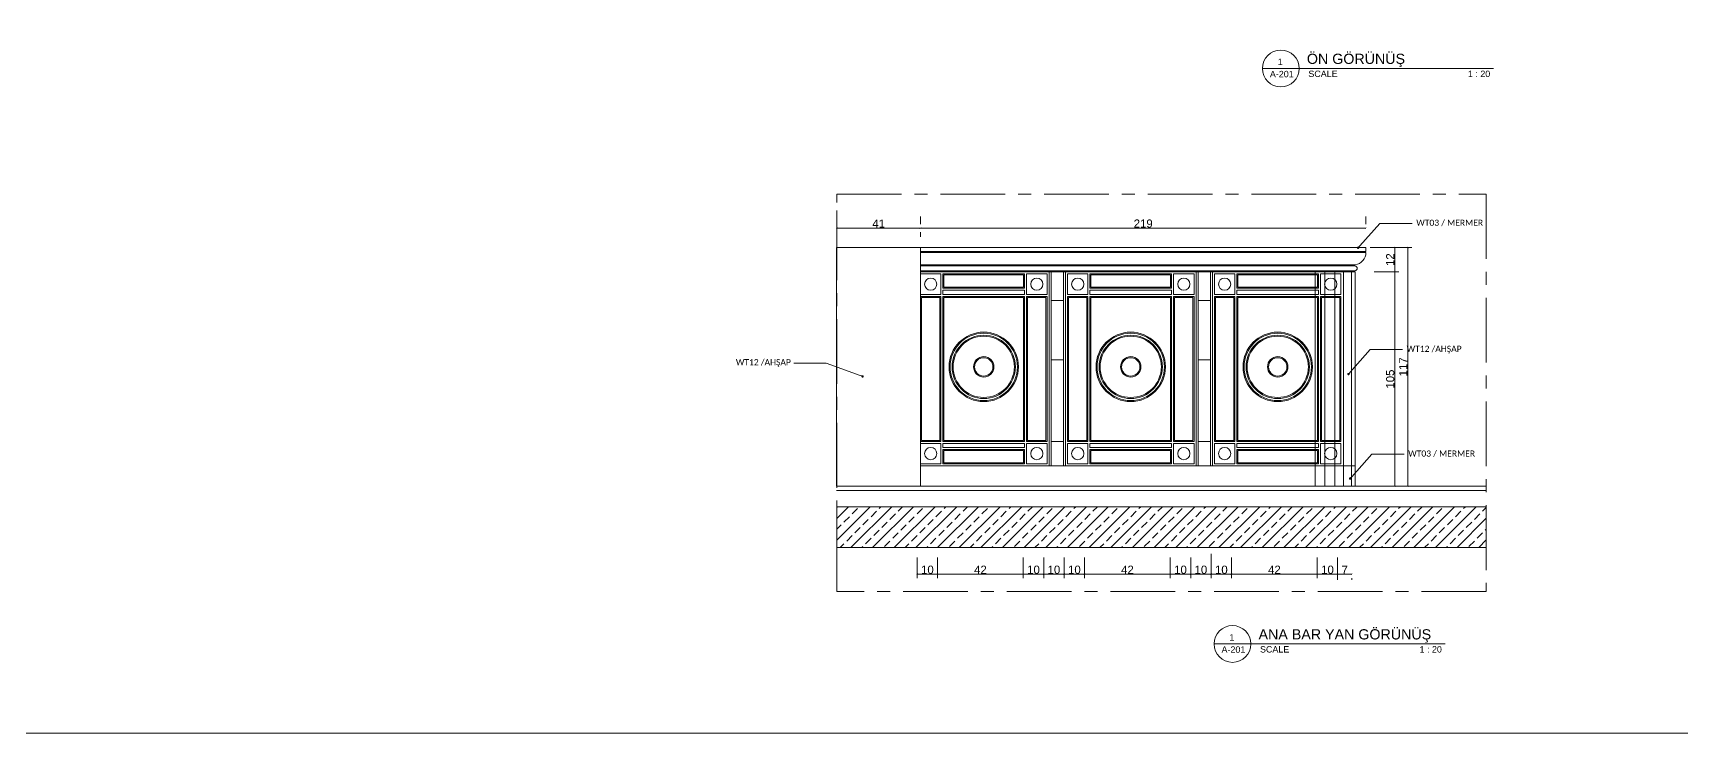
# Model space of a CAD drawing. Header units: millimetres. Extents: x 29001 to 40804, y -8833 to -5892.
# Drawn here: x 35765 to 36573, y -7592 to -7249 of the extents above; entities that cross this region are included whole.
import ezdxf
from ezdxf import colors
from ezdxf.entities.mleader import LeaderData, LeaderLine
from ezdxf.enums import TextEntityAlignment as Align
from ezdxf.math import Vec2, Vec3

# ---------------------------------------------------------------- set-up
doc = ezdxf.new("R2010")
doc.units = ezdxf.units.MM
doc.linetypes.add('CENTER', pattern=[50.8, 31.75, -6.35, 6.35, -6.35])
doc.layers.get('0').update_dxf_attribs({"lineweight": 0})
doc.layers.get('Defpoints').update_dxf_attribs({"lineweight": 0})
for name, color, linetype, lineweight in [('xxx_Auto_Kaplama_Ahşap', 34, 'Continuous', 0), ('xxx_Auto_Kaplama_Mermer', 23, 'Continuous', 0), ('xxx_Auto_Olcu_Ic', 33, 'Continuous', 0), ('xxx_Auto_Tasiyici_KolonTarama', 253, 'Continuous', 0), ('xxx_Auto_Yardimci_Aks', 30, 'CENTER', 0), ('xxx_Auto_Yardimci_Isaret Genel', 51, 'Continuous', 0), ('xxx_Auto_Yardimci_Lejand', 7, 'Continuous', 0), ('xxx_Auto_Yardimci_Metraj', 81, 'Continuous', 0), ('xxx_Auto_Yardimci_Yazi', 7, 'Continuous', 0)]:
    doc.layers.add(name, color=color, linetype=linetype, lineweight=lineweight)
doc.styles.add('Arial', font='arial.ttf')
doc.styles.add('AUTOBAN', font='')
doc.styles.add('narrow', font='ARIALN.TTF', dxfattribs={"height": 4})
doc.styles.get("Standard").update_dxf_attribs({"font": 'arial.ttf'})
doc.styles.get('AUTOBAN').set_extended_font_data('Helvetica Normal Tr')
doc.dimstyles.new('AUTO_DIM_1-20', dxfattribs={"dimtxt": 4, "dimasz": 0.75, "dimexe": 2, "dimexo": 10, "dimgap": 0.2, "dimtad": 1, "dimdec": 0, "dimrnd": 0.5, "dimdsep": 46, "dimtxsty": 'AUTOBAN', "dimblk": 'ARCHTICK', "dimcen": 2, "dimclrd": 256, "dimclre": 256, "dimclrt": 256, "dimadec": 0, "dimazin": 0, "dimtfac": 1, "dimtdec": 0, "dimtix": 1, "dimtofl": 0, "dimtmove": 1, "dimatfit": 3, "dimfxl": 1, "dimtolj": 1, "dimtzin": 0, "dimlwd": -1, "dimlwe": -1, "dimarcsym": 0})

# ---------------------------------------------------------------- blocks, each defined once
blk = doc.blocks.new('AUTO_LAYOUT_A0')
at = {"layer": 'xxx_Auto_Yardimci_Metraj', "color": 1}
blk.add_lwpolyline([(42, 84), (-76.8, 84), (-76.8, 0), (42, 0)], close=True, dxfattribs=at)
at = {"layer": 'xxx_Auto_Yardimci_Lejand', "style": 'AUTOBAN'}
for tag, p in [('PROJEADI', (36.802, 80.231)), ('REVIZYON', (37.278, 12.602)), ('REVIZYON', (37.278, 12.167)), ('REVIZYON', (37.278, 11.732)), ('REVIZYON', (37.278, 11.297)), ('ÇİZİMADI', (36.802, 10.22)), ('PNO', (38.791, 9.704)), ('OLCEK', (38.791, 9.269)), ('ÇİZEN', (38.791, 8.834)), ('KONTROL', (38.791, 8.399)), ('TARIH', (38.791, 7.964)), ('PROJENO', (38.791, 7.529))]:
    blk.add_attdef(tag, text='', height=0.2, dxfattribs=at).set_placement(p, align=Align.TOP_LEFT)
for tag, p in [('TARIH', (41.806, 12.602)), ('TARIH', (41.806, 12.167)), ('TARIH', (41.806, 11.732)), ('TARIH', (41.806, 11.297)), ('PNO', (38.677, 9.704)), ('SIZE', (41.803, 9.704))]:
    blk.add_attdef(tag, text='', height=0.2, dxfattribs=at).set_placement(p, align=Align.TOP_RIGHT)
for tag, p in [('PRJT', (38.677, 6.778)), ('DC', (39.765, 6.778)), ('SSN', (40.788, 6.778))]:
    blk.add_attdef(tag, text='', height=0.2, dxfattribs=at).set_placement(p, align=Align.TOP_CENTER)
blk = doc.blocks.new('TITLE')
for p, q in [((7.65, 0), (-7.2, 0)), ((7.2, 0), (83.43, 0))]:
    blk.add_line(p, q)
for start, end in [(0, 180), (180, 0)]:
    blk.add_arc((0, 0), 7.2, start, end)
blk.add_text('SCALE', height=2.5).set_placement((10.81, -3.35))
blk.add_attdef('SHEET', text='', height=2.5).set_placement((3.8, 2.58), align=Align.MIDDLE_CENTER)
blk.add_attdef('%%UTITLE', (10.23, 1.78), '', height=4)
blk.add_attdef('R-XXX', text='', height=2.5).set_placement((0.38, -3.45), align=Align.CENTER)
blk.add_attdef('SCALE', text='', height=2.5).set_placement((83.07, -3.35), align=Align.RIGHT)
blk = doc.blocks.new('_ArchTick')
at = {"color": 0, "linetype": 'ByBlock', "const_width": 0.15}
blk.add_lwpolyline([(-0.5, -0.5), (0.5, 0.5)], dxfattribs=at)
blk = doc.blocks.new('*D280')
at = {"layer": 'Defpoints', "color": 0, "transparency": 16777216}
for p in [(36200.24, -7344.59), (36200.24, -7348.84), (36418.5, -7348.84)]:
    blk.add_point(p, dxfattribs=at)
at = {"layer": 'xxx_Auto_Olcu_Ic', "transparency": 16777216}
for p, q in [((36200.24, -7338.84), (36200.24, -7342.59)), ((36418.5, -7338.84), (36418.5, -7342.59)), ((36418.5, -7344.59), (36200.24, -7344.59))]:
    blk.add_line(p, q, dxfattribs=at)
at = {"layer": 'xxx_Auto_Olcu_Ic', "transparency": 16777216, "xscale": 0.75, "yscale": 0.75, "zscale": 0.75, "rotation": 180}
blk.add_blockref('_ArchTick', (36200.24, -7344.59), dxfattribs=at)
at = {"layer": 'xxx_Auto_Olcu_Ic', "transparency": 16777216, "xscale": 0.75, "yscale": 0.75, "zscale": 0.75}
blk.add_blockref('_ArchTick', (36418.5, -7344.59), dxfattribs=at)
at = {"layer": 'xxx_Auto_Olcu_Ic', "transparency": 16777216, "insert": (36309.37, -7342.39), "char_height": 4, "attachment_point": 5, "style": 'AUTOBAN'}
blk.add_mtext('\\A1;219', dxfattribs=at)
blk = doc.blocks.new('*D281')
at = {"layer": 'Defpoints', "color": 0, "transparency": 16777216}
for p in [(36413.23, -7366.05), (36413.23, -7471.05), (36432.62, -7471.05)]:
    blk.add_point(p, dxfattribs=at)
at = {"layer": 'xxx_Auto_Olcu_Ic', "transparency": 16777216}
for p, q in [((36423.23, -7366.05), (36434.62, -7366.05)), ((36432.62, -7366.05), (36432.62, -7471.05)), ((36423.23, -7471.05), (36434.62, -7471.05))]:
    blk.add_line(p, q, dxfattribs=at)
at = {"layer": 'xxx_Auto_Olcu_Ic', "transparency": 16777216, "xscale": 0.75, "yscale": 0.75, "zscale": 0.75}
for p, rotation in [((36432.62, -7366.05), 90), ((36432.62, -7471.05), 270)]:
    blk.add_blockref('_ArchTick', p, dxfattribs=dict(at, rotation=rotation))
at = {"layer": 'xxx_Auto_Olcu_Ic', "transparency": 16777216, "insert": (36430.42, -7418.55), "char_height": 4, "attachment_point": 5, "rotation": 90, "style": 'AUTOBAN'}
blk.add_mtext('\\A1;105', dxfattribs=at)
blk = doc.blocks.new('*D282')
at = {"layer": 'Defpoints', "color": 0, "transparency": 16777216}
for p in [(36418.5, -7354.05), (36432.62, -7354.05), (36432.62, -7366.05)]:
    blk.add_point(p, dxfattribs=at)
at = {"layer": 'xxx_Auto_Olcu_Ic', "transparency": 16777216}
for p, q in [((36428.5, -7354.05), (36434.62, -7354.05)), ((36432.62, -7366.05), (36432.62, -7354.05)), ((36422.62, -7366.05), (36430.62, -7366.05))]:
    blk.add_line(p, q, dxfattribs=at)
at = {"layer": 'xxx_Auto_Olcu_Ic', "transparency": 16777216, "xscale": 0.75, "yscale": 0.75, "zscale": 0.75}
for p, rotation in [((36432.62, -7354.05), 90), ((36432.62, -7366.05), 270)]:
    blk.add_blockref('_ArchTick', p, dxfattribs=dict(at, rotation=rotation))
at = {"layer": 'xxx_Auto_Olcu_Ic', "transparency": 16777216, "insert": (36430.42, -7360.05), "char_height": 4, "attachment_point": 5, "rotation": 90, "style": 'AUTOBAN'}
blk.add_mtext('\\A1;12', dxfattribs=at)
blk = doc.blocks.new('*D283')
at = {"layer": 'Defpoints', "color": 0, "transparency": 16777216}
for p in [(36198.62, -7495.86), (36208.62, -7495.86), (36198.62, -7514.13)]:
    blk.add_point(p, dxfattribs=at)
at = {"layer": 'xxx_Auto_Olcu_Ic', "transparency": 16777216}
for p, q in [((36198.62, -7505.86), (36198.62, -7516.13)), ((36208.62, -7505.86), (36208.62, -7516.13)), ((36208.62, -7514.13), (36198.62, -7514.13))]:
    blk.add_line(p, q, dxfattribs=at)
at = {"layer": 'xxx_Auto_Olcu_Ic', "transparency": 16777216, "xscale": 0.75, "yscale": 0.75, "zscale": 0.75, "rotation": 180}
blk.add_blockref('_ArchTick', (36198.62, -7514.13), dxfattribs=at)
at = {"layer": 'xxx_Auto_Olcu_Ic', "transparency": 16777216, "xscale": 0.75, "yscale": 0.75, "zscale": 0.75}
blk.add_blockref('_ArchTick', (36208.62, -7514.13), dxfattribs=at)
at = {"layer": 'xxx_Auto_Olcu_Ic', "transparency": 16777216, "insert": (36203.62, -7511.93), "char_height": 4, "attachment_point": 5, "style": 'AUTOBAN'}
blk.add_mtext('\\A1;10', dxfattribs=at)
blk = doc.blocks.new('*D284')
at = {"layer": 'Defpoints', "color": 0, "transparency": 16777216}
for p in [(36208.62, -7495.86), (36250.62, -7495.86), (36250.62, -7514.13)]:
    blk.add_point(p, dxfattribs=at)
at = {"layer": 'xxx_Auto_Olcu_Ic', "transparency": 16777216}
for p, q in [((36208.62, -7505.86), (36208.62, -7516.13)), ((36250.62, -7505.86), (36250.62, -7516.13)), ((36208.62, -7514.13), (36250.62, -7514.13))]:
    blk.add_line(p, q, dxfattribs=at)
at = {"layer": 'xxx_Auto_Olcu_Ic', "transparency": 16777216, "xscale": 0.75, "yscale": 0.75, "zscale": 0.75, "rotation": 180}
blk.add_blockref('_ArchTick', (36208.62, -7514.13), dxfattribs=at)
at = {"layer": 'xxx_Auto_Olcu_Ic', "transparency": 16777216, "xscale": 0.75, "yscale": 0.75, "zscale": 0.75}
blk.add_blockref('_ArchTick', (36250.62, -7514.13), dxfattribs=at)
at = {"layer": 'xxx_Auto_Olcu_Ic', "transparency": 16777216, "insert": (36229.62, -7511.93), "char_height": 4, "attachment_point": 5, "style": 'AUTOBAN'}
blk.add_mtext('\\A1;42', dxfattribs=at)
blk = doc.blocks.new('*D285')
at = {"layer": 'Defpoints', "color": 0, "transparency": 16777216}
for p in [(36250.62, -7495.86), (36260.62, -7495.86), (36260.62, -7514.13)]:
    blk.add_point(p, dxfattribs=at)
at = {"layer": 'xxx_Auto_Olcu_Ic', "transparency": 16777216}
for p, q in [((36250.62, -7505.86), (36250.62, -7516.13)), ((36260.62, -7505.86), (36260.62, -7516.13)), ((36250.62, -7514.13), (36260.62, -7514.13))]:
    blk.add_line(p, q, dxfattribs=at)
at = {"layer": 'xxx_Auto_Olcu_Ic', "transparency": 16777216, "xscale": 0.75, "yscale": 0.75, "zscale": 0.75, "rotation": 180}
blk.add_blockref('_ArchTick', (36250.62, -7514.13), dxfattribs=at)
at = {"layer": 'xxx_Auto_Olcu_Ic', "transparency": 16777216, "xscale": 0.75, "yscale": 0.75, "zscale": 0.75}
blk.add_blockref('_ArchTick', (36260.62, -7514.13), dxfattribs=at)
at = {"layer": 'xxx_Auto_Olcu_Ic', "transparency": 16777216, "insert": (36255.62, -7511.93), "char_height": 4, "attachment_point": 5, "style": 'AUTOBAN'}
blk.add_mtext('\\A1;10', dxfattribs=at)
blk = doc.blocks.new('*D286')
at = {"layer": 'Defpoints', "color": 0, "transparency": 16777216}
for p in [(36260.62, -7495.86), (36270.65, -7495.86), (36270.65, -7514.13)]:
    blk.add_point(p, dxfattribs=at)
at = {"layer": 'xxx_Auto_Olcu_Ic', "transparency": 16777216}
for p, q in [((36260.62, -7505.86), (36260.62, -7516.13)), ((36270.65, -7505.86), (36270.65, -7516.13)), ((36260.62, -7514.13), (36270.65, -7514.13))]:
    blk.add_line(p, q, dxfattribs=at)
at = {"layer": 'xxx_Auto_Olcu_Ic', "transparency": 16777216, "xscale": 0.75, "yscale": 0.75, "zscale": 0.75, "rotation": 180}
blk.add_blockref('_ArchTick', (36260.62, -7514.13), dxfattribs=at)
at = {"layer": 'xxx_Auto_Olcu_Ic', "transparency": 16777216, "xscale": 0.75, "yscale": 0.75, "zscale": 0.75}
blk.add_blockref('_ArchTick', (36270.65, -7514.13), dxfattribs=at)
at = {"layer": 'xxx_Auto_Olcu_Ic', "transparency": 16777216, "insert": (36265.64, -7511.93), "char_height": 4, "attachment_point": 5, "style": 'AUTOBAN'}
blk.add_mtext('\\A1;10', dxfattribs=at)
blk = doc.blocks.new('*D287')
at = {"layer": 'Defpoints', "color": 0, "transparency": 16777216}
for p in [(36270.65, -7495.86), (36280.65, -7495.86), (36280.65, -7514.13)]:
    blk.add_point(p, dxfattribs=at)
at = {"layer": 'xxx_Auto_Olcu_Ic', "transparency": 16777216}
for p, q in [((36270.65, -7505.86), (36270.65, -7516.13)), ((36280.65, -7505.86), (36280.65, -7516.13)), ((36270.65, -7514.13), (36280.65, -7514.13))]:
    blk.add_line(p, q, dxfattribs=at)
at = {"layer": 'xxx_Auto_Olcu_Ic', "transparency": 16777216, "xscale": 0.75, "yscale": 0.75, "zscale": 0.75, "rotation": 180}
blk.add_blockref('_ArchTick', (36270.65, -7514.13), dxfattribs=at)
at = {"layer": 'xxx_Auto_Olcu_Ic', "transparency": 16777216, "xscale": 0.75, "yscale": 0.75, "zscale": 0.75}
blk.add_blockref('_ArchTick', (36280.65, -7514.13), dxfattribs=at)
at = {"layer": 'xxx_Auto_Olcu_Ic', "transparency": 16777216, "insert": (36275.65, -7511.93), "char_height": 4, "attachment_point": 5, "style": 'AUTOBAN'}
blk.add_mtext('\\A1;10', dxfattribs=at)
blk = doc.blocks.new('*D288')
at = {"layer": 'Defpoints', "color": 0, "transparency": 16777216}
for p in [(36280.65, -7495.86), (36322.66, -7495.86), (36322.66, -7514.13)]:
    blk.add_point(p, dxfattribs=at)
at = {"layer": 'xxx_Auto_Olcu_Ic', "transparency": 16777216}
for p, q in [((36280.65, -7505.86), (36280.65, -7516.13)), ((36322.66, -7505.86), (36322.66, -7516.13)), ((36280.65, -7514.13), (36322.66, -7514.13))]:
    blk.add_line(p, q, dxfattribs=at)
at = {"layer": 'xxx_Auto_Olcu_Ic', "transparency": 16777216, "xscale": 0.75, "yscale": 0.75, "zscale": 0.75, "rotation": 180}
blk.add_blockref('_ArchTick', (36280.65, -7514.13), dxfattribs=at)
at = {"layer": 'xxx_Auto_Olcu_Ic', "transparency": 16777216, "xscale": 0.75, "yscale": 0.75, "zscale": 0.75}
blk.add_blockref('_ArchTick', (36322.66, -7514.13), dxfattribs=at)
at = {"layer": 'xxx_Auto_Olcu_Ic', "transparency": 16777216, "insert": (36301.65, -7511.93), "char_height": 4, "attachment_point": 5, "style": 'AUTOBAN'}
blk.add_mtext('\\A1;42', dxfattribs=at)
blk = doc.blocks.new('*D289')
at = {"layer": 'Defpoints', "color": 0, "transparency": 16777216}
for p in [(36322.66, -7495.86), (36332.66, -7495.86), (36332.66, -7514.13)]:
    blk.add_point(p, dxfattribs=at)
at = {"layer": 'xxx_Auto_Olcu_Ic', "transparency": 16777216}
for p, q in [((36322.66, -7505.86), (36322.66, -7516.13)), ((36332.66, -7505.86), (36332.66, -7516.13)), ((36322.66, -7514.13), (36332.66, -7514.13))]:
    blk.add_line(p, q, dxfattribs=at)
at = {"layer": 'xxx_Auto_Olcu_Ic', "transparency": 16777216, "xscale": 0.75, "yscale": 0.75, "zscale": 0.75, "rotation": 180}
blk.add_blockref('_ArchTick', (36322.66, -7514.13), dxfattribs=at)
at = {"layer": 'xxx_Auto_Olcu_Ic', "transparency": 16777216, "xscale": 0.75, "yscale": 0.75, "zscale": 0.75}
blk.add_blockref('_ArchTick', (36332.66, -7514.13), dxfattribs=at)
at = {"layer": 'xxx_Auto_Olcu_Ic', "transparency": 16777216, "insert": (36327.66, -7511.93), "char_height": 4, "attachment_point": 5, "style": 'AUTOBAN'}
blk.add_mtext('\\A1;10', dxfattribs=at)
blk = doc.blocks.new('*D290')
at = {"layer": 'Defpoints', "color": 0, "transparency": 16777216}
for p in [(36332.66, -7495.86), (36342.67, -7514.13), (36342.67, -7514.13)]:
    blk.add_point(p, dxfattribs=at)
at = {"layer": 'xxx_Auto_Olcu_Ic', "transparency": 16777216}
for p, q in [((36332.66, -7505.86), (36332.66, -7516.13)), ((36342.67, -7504.13), (36342.67, -7512.13)), ((36332.66, -7514.13), (36342.67, -7514.13))]:
    blk.add_line(p, q, dxfattribs=at)
at = {"layer": 'xxx_Auto_Olcu_Ic', "transparency": 16777216, "xscale": 0.75, "yscale": 0.75, "zscale": 0.75, "rotation": 180}
blk.add_blockref('_ArchTick', (36332.66, -7514.13), dxfattribs=at)
at = {"layer": 'xxx_Auto_Olcu_Ic', "transparency": 16777216, "xscale": 0.75, "yscale": 0.75, "zscale": 0.75}
blk.add_blockref('_ArchTick', (36342.67, -7514.13), dxfattribs=at)
at = {"layer": 'xxx_Auto_Olcu_Ic', "transparency": 16777216, "insert": (36337.66, -7511.93), "char_height": 4, "attachment_point": 5, "style": 'AUTOBAN'}
blk.add_mtext('\\A1;10', dxfattribs=at)
blk = doc.blocks.new('*D291')
at = {"layer": 'Defpoints', "color": 0, "transparency": 16777216}
for p in [(36342.67, -7495.86), (36352.67, -7495.86), (36352.67, -7514.13)]:
    blk.add_point(p, dxfattribs=at)
at = {"layer": 'xxx_Auto_Olcu_Ic', "transparency": 16777216}
for p, q in [((36342.67, -7505.86), (36342.67, -7516.13)), ((36352.67, -7505.86), (36352.67, -7516.13)), ((36342.67, -7514.13), (36352.67, -7514.13))]:
    blk.add_line(p, q, dxfattribs=at)
at = {"layer": 'xxx_Auto_Olcu_Ic', "transparency": 16777216, "xscale": 0.75, "yscale": 0.75, "zscale": 0.75, "rotation": 180}
blk.add_blockref('_ArchTick', (36342.67, -7514.13), dxfattribs=at)
at = {"layer": 'xxx_Auto_Olcu_Ic', "transparency": 16777216, "xscale": 0.75, "yscale": 0.75, "zscale": 0.75}
blk.add_blockref('_ArchTick', (36352.67, -7514.13), dxfattribs=at)
at = {"layer": 'xxx_Auto_Olcu_Ic', "transparency": 16777216, "insert": (36347.67, -7511.93), "char_height": 4, "attachment_point": 5, "style": 'AUTOBAN'}
blk.add_mtext('\\A1;10', dxfattribs=at)
blk = doc.blocks.new('*D292')
at = {"layer": 'Defpoints', "color": 0, "transparency": 16777216}
for p in [(36352.67, -7495.86), (36394.67, -7495.86), (36394.67, -7514.13)]:
    blk.add_point(p, dxfattribs=at)
at = {"layer": 'xxx_Auto_Olcu_Ic', "transparency": 16777216}
for p, q in [((36352.67, -7505.86), (36352.67, -7516.13)), ((36394.67, -7505.86), (36394.67, -7516.13)), ((36352.67, -7514.13), (36394.67, -7514.13))]:
    blk.add_line(p, q, dxfattribs=at)
at = {"layer": 'xxx_Auto_Olcu_Ic', "transparency": 16777216, "xscale": 0.75, "yscale": 0.75, "zscale": 0.75, "rotation": 180}
blk.add_blockref('_ArchTick', (36352.67, -7514.13), dxfattribs=at)
at = {"layer": 'xxx_Auto_Olcu_Ic', "transparency": 16777216, "xscale": 0.75, "yscale": 0.75, "zscale": 0.75}
blk.add_blockref('_ArchTick', (36394.67, -7514.13), dxfattribs=at)
at = {"layer": 'xxx_Auto_Olcu_Ic', "transparency": 16777216, "insert": (36373.67, -7511.93), "char_height": 4, "attachment_point": 5, "style": 'AUTOBAN'}
blk.add_mtext('\\A1;42', dxfattribs=at)
blk = doc.blocks.new('*D293')
at = {"layer": 'Defpoints', "color": 0, "transparency": 16777216}
for p in [(36394.67, -7495.86), (36404.67, -7495.86), (36404.67, -7514.13)]:
    blk.add_point(p, dxfattribs=at)
at = {"layer": 'xxx_Auto_Olcu_Ic', "transparency": 16777216}
for p, q in [((36394.67, -7505.86), (36394.67, -7516.13)), ((36404.67, -7505.86), (36404.67, -7516.13)), ((36394.67, -7514.13), (36404.67, -7514.13))]:
    blk.add_line(p, q, dxfattribs=at)
at = {"layer": 'xxx_Auto_Olcu_Ic', "transparency": 16777216, "xscale": 0.75, "yscale": 0.75, "zscale": 0.75, "rotation": 180}
blk.add_blockref('_ArchTick', (36394.67, -7514.13), dxfattribs=at)
at = {"layer": 'xxx_Auto_Olcu_Ic', "transparency": 16777216, "xscale": 0.75, "yscale": 0.75, "zscale": 0.75}
blk.add_blockref('_ArchTick', (36404.67, -7514.13), dxfattribs=at)
at = {"layer": 'xxx_Auto_Olcu_Ic', "transparency": 16777216, "insert": (36399.67, -7511.93), "char_height": 4, "attachment_point": 5, "style": 'AUTOBAN'}
blk.add_mtext('\\A1;10', dxfattribs=at)
blk = doc.blocks.new('*D294')
at = {"layer": 'Defpoints', "color": 0, "transparency": 16777216}
for p in [(36404.67, -7506.86), (36411.6, -7506.86), (36404.67, -7514.13)]:
    blk.add_point(p, dxfattribs=at)
at = {"layer": 'xxx_Auto_Olcu_Ic', "transparency": 16777216}
for p, q in [((36411.6, -7514.13), (36404.67, -7514.13)), ((36404.67, -7516.86), (36404.67, -7516.13)), ((36411.6, -7516.86), (36411.6, -7516.13))]:
    blk.add_line(p, q, dxfattribs=at)
at = {"layer": 'xxx_Auto_Olcu_Ic', "transparency": 16777216, "xscale": 0.75, "yscale": 0.75, "zscale": 0.75, "rotation": 180}
blk.add_blockref('_ArchTick', (36404.67, -7514.13), dxfattribs=at)
at = {"layer": 'xxx_Auto_Olcu_Ic', "transparency": 16777216, "xscale": 0.75, "yscale": 0.75, "zscale": 0.75}
blk.add_blockref('_ArchTick', (36411.6, -7514.13), dxfattribs=at)
at = {"layer": 'xxx_Auto_Olcu_Ic', "transparency": 16777216, "insert": (36408.14, -7511.93), "char_height": 4, "attachment_point": 5, "style": 'AUTOBAN'}
blk.add_mtext('\\A1;7', dxfattribs=at)
blk = doc.blocks.new('_Dot')
at = {"color": 0, "linetype": 'ByBlock', "lineweight": -2}
blk.add_line((-0.5, 0), (-1, 0), dxfattribs=at)
at = {"color": 0, "linetype": 'ByBlock', "const_width": 0.5}
blk.add_lwpolyline([(-0.25, 0, 1), (0.25, 0, 1)], format="xyb", close=True, dxfattribs=at)
blk = doc.blocks.new('*D295')
at = {"layer": 'Defpoints', "color": 0, "transparency": 16777216}
for p in [(36410.57, -7354.05), (36419.62, -7471.05), (36439.02, -7471.05)]:
    blk.add_point(p, dxfattribs=at)
at = {"layer": 'xxx_Auto_Olcu_Ic', "transparency": 16777216}
for p, q in [((36420.57, -7354.05), (36441.02, -7354.05)), ((36439.02, -7354.05), (36439.02, -7471.05)), ((36429.62, -7471.05), (36441.02, -7471.05))]:
    blk.add_line(p, q, dxfattribs=at)
at = {"layer": 'xxx_Auto_Olcu_Ic', "transparency": 16777216, "xscale": 0.75, "yscale": 0.75, "zscale": 0.75}
for p, rotation in [((36439.02, -7354.05), 90), ((36439.02, -7471.05), 270)]:
    blk.add_blockref('_ArchTick', p, dxfattribs=dict(at, rotation=rotation))
at = {"layer": 'xxx_Auto_Olcu_Ic', "transparency": 16777216, "insert": (36436.82, -7412.55), "char_height": 4, "attachment_point": 5, "rotation": 90, "style": 'AUTOBAN'}
blk.add_mtext('\\A1;117', dxfattribs=at)
blk = doc.blocks.new('*D301')
at = {"layer": 'Defpoints', "color": 0, "transparency": 16777216}
for p in [(36200.24, -7338.84), (36159.24, -7344.59), (36159.24, -7345.95)]:
    blk.add_point(p, dxfattribs=at)
at = {"layer": 'xxx_Auto_Olcu_Ic', "transparency": 16777216}
for p, q in [((36159.24, -7335.95), (36159.24, -7342.59)), ((36200.24, -7344.59), (36159.24, -7344.59)), ((36200.24, -7348.84), (36200.24, -7346.59))]:
    blk.add_line(p, q, dxfattribs=at)
at = {"layer": 'xxx_Auto_Olcu_Ic', "transparency": 16777216, "xscale": 0.75, "yscale": 0.75, "zscale": 0.75, "rotation": 180}
blk.add_blockref('_ArchTick', (36159.24, -7344.59), dxfattribs=at)
at = {"layer": 'xxx_Auto_Olcu_Ic', "transparency": 16777216, "xscale": 0.75, "yscale": 0.75, "zscale": 0.75}
blk.add_blockref('_ArchTick', (36200.24, -7344.59), dxfattribs=at)
at = {"layer": 'xxx_Auto_Olcu_Ic', "transparency": 16777216, "insert": (36179.74, -7342.39), "char_height": 4, "attachment_point": 5, "style": 'AUTOBAN'}
blk.add_mtext('\\A1;41', dxfattribs=at)

msp = doc.modelspace()

# ---------------------------------------------------------------- hatches: boundary and pattern name
at = {"layer": 'xxx_Auto_Tasiyici_KolonTarama'}
h = msp.add_hatch(dxfattribs=at)
h.set_pattern_fill('ANSI33', color=256, scale=30)
h.set_pattern_definition([(45, (-14335.282, -31326.9215), (-5.3033009, 5.3033009), []), (45, (-14329.9784, -31326.9215), (-5.3033009, 5.3033009), [3.75, -1.875])])
h.paths.add_polyline_path([(36477.51, -7501.05), (36477.51, -7481.05), (36159.24, -7481.05), (36159.24, -7501.05)])

# ---------------------------------------------------------------- linework, layer by layer
at = {"color": 8, "true_color": 0x787878}
for p, q in [((36393.68, -7366.05), (36393.68, -7471.05)), ((36398.37, -7366.05), (36398.37, -7471.05)), ((36403.33, -7366.05), (36403.33, -7471.05))]:
    msp.add_line(p, q, dxfattribs=at)
msp.add_line((36200.24, -7450.05), (36200.24, -7460.05))
for points in [[(36407.6, -7366.05), (36407.6, -7471.05)], [(36411.42, -7366.05), (36411.42, -7471.05)]]:
    msp.add_lwpolyline(points, dxfattribs=at)
msp.add_lwpolyline([(36159.24, -7481.05), (36159.24, -7501.05), (36477.51, -7501.05), (36477.51, -7481.05)], close=True)
at = {"layer": 'xxx_Auto_Kaplama_Ahşap'}
msp.add_line((36200.24, -7354.05), (36200.24, -7471.05), dxfattribs=at)
for points in [[(36159.04, -7471.05), (36200.24, -7471.05), (36200.24, -7354.05), (36159.04, -7354.05)], [(36210.24, -7377.05), (36200.24, -7377.05), (36200.24, -7367.05), (36210.24, -7367.05)], [(36251.24, -7367.05), (36211.24, -7367.05), (36211.24, -7374.05), (36251.24, -7374.05)], [(36250.74, -7367.55), (36211.74, -7367.55), (36211.74, -7373.55), (36250.74, -7373.55)], [(36252.24, -7377.05), (36262.24, -7377.05), (36262.24, -7367.05), (36252.24, -7367.05)], [(36271.28, -7461.05), (36271.28, -7366.05), (36263.28, -7366.05), (36263.28, -7461.05)], [(36270.28, -7461.05), (36270.28, -7366.05), (36264.28, -7366.05), (36264.28, -7461.05)], [(36282.28, -7377.05), (36272.28, -7377.05), (36272.28, -7367.05), (36282.28, -7367.05)], [(36283.28, -7367.05), (36323.28, -7367.05), (36323.28, -7374.05), (36283.28, -7374.05)], [(36283.78, -7367.55), (36322.78, -7367.55), (36322.78, -7373.55), (36283.78, -7373.55)], [(36324.28, -7377.05), (36334.28, -7377.05), (36334.28, -7367.05), (36324.28, -7367.05)], [(36343.29, -7461.05), (36343.29, -7366.05), (36335.29, -7366.05), (36335.29, -7461.05)], [(36342.29, -7461.05), (36342.29, -7366.05), (36336.29, -7366.05), (36336.29, -7461.05)], [(36354.29, -7377.05), (36344.29, -7377.05), (36344.29, -7367.05), (36354.29, -7367.05)], [(36355.29, -7367.05), (36395.3, -7367.05), (36395.3, -7374.05), (36355.29, -7374.05)], [(36355.79, -7367.55), (36394.8, -7367.55), (36394.8, -7373.55), (36355.79, -7373.55)], [(36396.3, -7377.05), (36406.3, -7377.05), (36406.3, -7367.05), (36396.3, -7367.05)], [(36210.24, -7378.05), (36200.24, -7378.05), (36200.24, -7449.05), (36210.24, -7449.05)], [(36209.74, -7378.55), (36200.74, -7378.55), (36200.74, -7448.55), (36209.74, -7448.55)], [(36251.24, -7375.05), (36211.24, -7375.05), (36211.24, -7377.05), (36251.24, -7377.05)], [(36251.24, -7378.05), (36211.24, -7378.05), (36211.24, -7449.05), (36251.24, -7449.05)], [(36250.74, -7378.55), (36211.74, -7378.55), (36211.74, -7448.55), (36250.74, -7448.55)], [(36252.24, -7378.05), (36262.24, -7378.05), (36262.24, -7449.05), (36252.24, -7449.05)], [(36252.74, -7378.55), (36261.74, -7378.55), (36261.74, -7448.55), (36252.74, -7448.55)], [(36282.28, -7378.05), (36272.28, -7378.05), (36272.28, -7449.05), (36282.28, -7449.05)], [(36281.78, -7378.55), (36272.78, -7378.55), (36272.78, -7448.55), (36281.78, -7448.55)], [(36283.28, -7375.05), (36323.28, -7375.05), (36323.28, -7377.05), (36283.28, -7377.05)], [(36283.28, -7378.05), (36323.28, -7378.05), (36323.28, -7449.05), (36283.28, -7449.05)], [(36283.78, -7378.55), (36322.78, -7378.55), (36322.78, -7448.55), (36283.78, -7448.55)], [(36324.28, -7378.05), (36334.28, -7378.05), (36334.28, -7449.05), (36324.28, -7449.05)], [(36324.78, -7378.55), (36333.78, -7378.55), (36333.78, -7448.55), (36324.78, -7448.55)], [(36354.29, -7378.05), (36344.29, -7378.05), (36344.29, -7449.05), (36354.29, -7449.05)], [(36353.79, -7378.55), (36344.79, -7378.55), (36344.79, -7448.55), (36353.79, -7448.55)], [(36355.29, -7375.05), (36395.3, -7375.05), (36395.3, -7377.05), (36355.29, -7377.05)], [(36355.29, -7378.05), (36395.3, -7378.05), (36395.3, -7449.05), (36355.29, -7449.05)], [(36355.79, -7378.55), (36394.8, -7378.55), (36394.8, -7448.55), (36355.79, -7448.55)], [(36396.3, -7378.05), (36406.3, -7378.05), (36406.3, -7449.05), (36396.3, -7449.05)], [(36396.8, -7378.55), (36405.8, -7378.55), (36405.8, -7448.55), (36396.8, -7448.55)], [(36251.24, -7452.05), (36211.24, -7452.05), (36211.24, -7450.05), (36251.24, -7450.05)], [(36251.24, -7460.05), (36211.24, -7460.05), (36211.24, -7453.05), (36251.24, -7453.05)], [(36250.74, -7459.55), (36211.74, -7459.55), (36211.74, -7453.55), (36250.74, -7453.55)], [(36252.24, -7450.05), (36262.24, -7450.05), (36262.24, -7460.05), (36252.24, -7460.05)], [(36282.28, -7450.05), (36272.28, -7450.05), (36272.28, -7460.05), (36282.28, -7460.05)], [(36283.28, -7452.05), (36323.28, -7452.05), (36323.28, -7450.05), (36283.28, -7450.05)], [(36283.28, -7460.05), (36323.28, -7460.05), (36323.28, -7453.05), (36283.28, -7453.05)], [(36283.78, -7459.55), (36322.78, -7459.55), (36322.78, -7453.55), (36283.78, -7453.55)], [(36324.28, -7450.05), (36334.28, -7450.05), (36334.28, -7460.05), (36324.28, -7460.05)], [(36354.29, -7450.05), (36344.29, -7450.05), (36344.29, -7460.05), (36354.29, -7460.05)], [(36355.29, -7452.05), (36395.3, -7452.05), (36395.3, -7450.05), (36355.29, -7450.05)], [(36355.29, -7460.05), (36395.3, -7460.05), (36395.3, -7453.05), (36355.29, -7453.05)], [(36355.79, -7459.55), (36394.8, -7459.55), (36394.8, -7453.55), (36355.79, -7453.55)], [(36396.3, -7450.05), (36406.3, -7450.05), (36406.3, -7460.05), (36396.3, -7460.05)]]:
    msp.add_lwpolyline(points, close=True, dxfattribs=at)
for points in [[(36418.5, -7354.05), (36200.24, -7354.05)], [(36313.24, -7356.05), (36418, -7356.05), (36200.24, -7356.05)], [(36313.24, -7356.55), (36418, -7356.55), (36200.24, -7356.55)], [(36412.73, -7362.55), (36200.24, -7362.55)], [(36412.73, -7363.05), (36200.24, -7363.05)], [(36412.73, -7365.55), (36200.24, -7365.55)], [(36412.73, -7366.05), (36200.24, -7366.05)], [(36200.24, -7460.05), (36210.24, -7460.05), (36210.24, -7450.05), (36200.24, -7450.05)], [(36200.24, -7461.05), (36413.23, -7461.05), (36413.23, -7471.05), (36159.04, -7471.05)]]:
    msp.add_lwpolyline(points, dxfattribs=at)
for points in [[(36412.73, -7362.55), (36413.23, -7362.55, 0.374455), (36418.5, -7356.55), (36418, -7356.55), (36418, -7356.05), (36418.5, -7356.05), (36418.5, -7354.05), (36313.24, -7354.05)], [(36413.23, -7461.05), (36413.23, -7366.05), (36412.73, -7366.05), (36412.73, -7365.55), (36413.23, -7365.55, 0.799999), (36413.23, -7363.05), (36412.73, -7363.05), (36412.73, -7363.05)]]:
    msp.add_lwpolyline(points, format="xyb", dxfattribs=at)
at = {"layer": 'xxx_Auto_Kaplama_Ahşap', "elevation": 0.02}
for points in [[(36264.28, -7380.05), (36270.28, -7380.05)], [(36336.29, -7380.05), (36342.29, -7380.05)], [(36264.28, -7409.05), (36270.28, -7409.05)], [(36336.29, -7409.05), (36342.29, -7409.05)], [(36270.28, -7449.05), (36264.28, -7449.05)], [(36342.29, -7449.05), (36336.29, -7449.05)]]:
    msp.add_lwpolyline(points, dxfattribs=at)
at = {"layer": 'xxx_Auto_Kaplama_Ahşap'}
for centre, radius in [((36205.24, -7372.05), 3), ((36257.24, -7372.05), 3), ((36277.28, -7372.05), 3), ((36329.28, -7372.05), 3), ((36349.29, -7372.05), 3), ((36401.3, -7372.05), 3), ((36231.24, -7412.55), 17), ((36231.24, -7412.55), 16.5), ((36231.24, -7412.55), 15.5), ((36231.24, -7412.55), 15), ((36303.28, -7412.55), 17), ((36303.28, -7412.55), 16.5), ((36303.28, -7412.55), 15.5), ((36303.28, -7412.55), 15), ((36375.3, -7412.55), 17), ((36375.3, -7412.55), 16.5), ((36375.3, -7412.55), 15.5), ((36375.3, -7412.55), 15), ((36231.24, -7412.55), 5), ((36231.24, -7412.55), 4.5), ((36303.28, -7412.55), 5), ((36303.28, -7412.55), 4.5), ((36375.3, -7412.55), 5), ((36375.3, -7412.55), 4.5), ((36205.24, -7455.05), 3), ((36257.24, -7455.05), 3), ((36277.28, -7455.05), 3), ((36329.28, -7455.05), 3), ((36349.29, -7455.05), 3), ((36401.3, -7455.05), 3)]:
    msp.add_circle(centre, radius, dxfattribs=at)
at = {"layer": 'xxx_Auto_Kaplama_Mermer'}
for points in [[(36159.04, -7471.05), (36477.51, -7471.05)], [(36477.51, -7473.05), (36159.04, -7473.05)]]:
    msp.add_lwpolyline(points, dxfattribs=at)
at = {"layer": 'xxx_Auto_Yardimci_Aks'}
msp.add_lwpolyline([(36159.24, -7327.91), (36477.51, -7327.91), (36477.51, -7522.53), (36159.24, -7522.53)], close=True, dxfattribs=at)

# ---------------------------------------------------------------- block references
at = {"layer": 'xxx_Auto_Yardimci_Isaret Genel'}
ref = msp.add_blockref('TITLE', (36376.81, -7266.39), dxfattribs=dict(at, xscale=1.25, yscale=1.25, zscale=1.25))
ref.add_attrib('SHEET', '1', dxfattribs={"layer": '0', "height": 3.12, "style": 'Arial'}).set_placement((36376.5, -7263.17), align=Align.MIDDLE_CENTER)
ref.add_attrib('R-XXX', 'A-201', dxfattribs={"layer": '0', "height": 3.125, "style": 'Arial'}).set_placement((36377.28, -7270.7), align=Align.CENTER)
ref.add_attrib('SCALE', '1 : 20 ', dxfattribs={"layer": '0', "height": 3.125, "style": 'Arial'}).set_placement((36480.65, -7270.59), align=Align.RIGHT)
ref.add_attrib('%%UTITLE', 'ÖN GÖRÜNÜŞ', (36389.59, -7264.17), dxfattribs={"layer": '0', "height": 5, "style": 'Arial'})
ref = msp.add_blockref('TITLE', (36353.11, -7548.28), dxfattribs=dict(at, xscale=1.25, yscale=1.25, zscale=1.25))
ref.add_attrib('SHEET', '1', dxfattribs={"layer": '0', "height": 3.12, "style": 'Arial'}).set_placement((36352.81, -7545.05), align=Align.MIDDLE_CENTER)
ref.add_attrib('R-XXX', 'A-201', dxfattribs={"layer": '0', "height": 3.125, "style": 'Arial'}).set_placement((36353.59, -7552.59), align=Align.CENTER)
ref.add_attrib('SCALE', '1 : 20 ', dxfattribs={"layer": '0', "height": 3.125, "style": 'Arial'}).set_placement((36456.95, -7552.47), align=Align.RIGHT)
ref.add_attrib('%%UTITLE', 'ANA BAR YAN GÖRÜNÜŞ', (36365.9, -7546.06), dxfattribs={"layer": '0', "height": 5, "style": 'Arial'})
at = {"layer": 'xxx_Auto_Yardimci_Lejand', "color": 5, "xscale": 20, "yscale": 20, "zscale": 20}
msp.add_blockref('AUTO_LAYOUT_A0', (36692.41, -7591.9), dxfattribs=at)

# ---------------------------------------------------------------- dimensions: what is measured, and where the dimension line sits
at = {"layer": 'xxx_Auto_Olcu_Ic'}
for base, p1, p2, picture, middle in [((36159.24, -7344.59), (36200.24, -7338.84), (36159.24, -7345.95), '*D301', (36179.74, -7342.39)), ((36200.24, -7344.59), (36418.5, -7348.84), (36200.24, -7348.84), '*D280', (36309.37, -7342.39)), ((36198.62, -7514.13), (36208.62, -7495.86), (36198.62, -7495.86), '*D283', (36203.62, -7511.93)), ((36250.62, -7514.13), (36208.62, -7495.86), (36250.62, -7495.86), '*D284', (36229.62, -7511.93)), ((36260.62, -7514.13), (36250.62, -7495.86), (36260.62, -7495.86), '*D285', (36255.62, -7511.93)), ((36270.65, -7514.13), (36260.62, -7495.86), (36270.65, -7495.86), '*D286', (36265.64, -7511.93)), ((36280.65, -7514.13), (36270.65, -7495.86), (36280.65, -7495.86), '*D287', (36275.65, -7511.93)), ((36322.66, -7514.13), (36280.65, -7495.86), (36322.66, -7495.86), '*D288', (36301.65, -7511.93)), ((36332.66, -7514.13), (36322.66, -7495.86), (36332.66, -7495.86), '*D289', (36327.66, -7511.93)), ((36342.67, -7514.13), (36332.66, -7495.86), (36342.67, -7514.13), '*D290', (36337.66, -7511.93)), ((36352.67, -7514.13), (36342.67, -7495.86), (36352.67, -7495.86), '*D291', (36347.67, -7511.93)), ((36394.67, -7514.13), (36352.67, -7495.86), (36394.67, -7495.86), '*D292', (36373.67, -7511.93)), ((36404.67, -7514.13), (36394.67, -7495.86), (36404.67, -7495.86), '*D293', (36399.67, -7511.93)), ((36404.67, -7514.13), (36411.6, -7506.86), (36404.67, -7506.86), '*D294', (36408.14, -7511.93))]:
    dim = msp.add_linear_dim(base=base, p1=p1, p2=p2, dimstyle='AUTO_DIM_1-20', override={"dimfxl": 4}, dxfattribs=at)
    dim.commit()
    dim.dimension.update_dxf_attribs({"geometry": picture, "text_midpoint": middle})
for base, p1, p2, picture, middle in [((36439.02, -7471.05), (36410.57, -7354.05), (36419.62, -7471.05), '*D295', (36436.82, -7412.55)), ((36432.62, -7354.05), (36432.62, -7366.05), (36418.5, -7354.05), '*D282', (36430.42, -7360.05)), ((36432.62, -7471.05), (36413.23, -7366.05), (36413.23, -7471.05), '*D281', (36430.42, -7418.55))]:
    dim = msp.add_linear_dim(base=base, p1=p1, p2=p2, angle=90, dimstyle='AUTO_DIM_1-20', override={"dimfxl": 4}, dxfattribs=at)
    dim.commit()
    dim.dimension.update_dxf_attribs({"geometry": picture, "text_midpoint": middle})

# ---------------------------------------------------------------- leaders
at = {"layer": 'xxx_Auto_Yardimci_Yazi'}
ml = msp.add_multileader_mtext('Standard', dxfattribs=at)
ml.set_content('{\\fCalibri Light|b0|i0|c162|p34;WT03 / MERMER}', color=256, style='narrow')
ml.set_leader_properties(color=256, linetype='ByLayer', lineweight=-1)
ml.set_arrow_properties(name='DOT')
ml.build(insert=Vec2(0, 0))
ml.multileader.update_dxf_attribs({"dogleg_length": 49.61, "arrow_head_size": 1.2})
ctx = ml.context
ctx.base_point, ctx.char_height, ctx.arrow_head_size, ctx.plane_origin = Vec3(36441.2, -7342.27), 3, 1.2, Vec3(36095.18, -7223.59)
notes = []
notes.append((ctx, [(0, (1, 1, 0), (36425.4, -7342.27), (1, 0), 15.8, [(0, [(36414.71, -7354.23)], 0, [])])]))
ctx.mtext.insert, ctx.mtext.width, ctx.mtext.defined_height, ctx.mtext.flow_direction = Vec3(36443.2, -7340.46), 186.3768, 39.78, 5
ml = msp.add_multileader_mtext('Standard', dxfattribs=at)
ml.set_content('{\\fCalibri Light|b0|i0|c162|p34;WT12 /AHŞAP}', color=256, style='narrow')
ml.set_leader_properties(color=256, linetype='ByLayer', lineweight=-1)
ml.set_arrow_properties(name='DOT')
ml.build(insert=Vec2(0, 0))
ml.multileader.update_dxf_attribs({"dogleg_length": 49.61, "arrow_head_size": 1.2})
ctx = ml.context
ctx.base_point, ctx.char_height, ctx.arrow_head_size, ctx.plane_origin = Vec3(36436.48, -7404.12), 3, 1.2, Vec3(36090.46, -7278.43)
notes.append((ctx, [(0, (1, 1, 0), (36420.67, -7404.12), (1, 0), 15.8, [(0, [(36409.99, -7416.08)], 0, [])])]))
ctx.mtext.insert, ctx.mtext.width, ctx.mtext.defined_height, ctx.mtext.flow_direction = Vec3(36438.48, -7402.2), 186.3768, 39.78, 5
ml = msp.add_multileader_mtext('Standard', dxfattribs=at)
ml.set_content('{\\fCalibri Light|b0|i0|c162|p34;WT12 /AHŞAP}', color=256, style='narrow')
ml.set_leader_properties(color=256, linetype='ByLayer', lineweight=-1)
ml.set_arrow_properties(name='DOT')
ml.build(insert=Vec2(0, 0))
ml.multileader.update_dxf_attribs({"dogleg_length": 49.61, "arrow_head_size": 1.2})
ctx = ml.context
ctx.base_point, ctx.char_height, ctx.arrow_head_size, ctx.plane_origin = Vec3(36107.79, -7410.69), 3, 1.2, Vec3(35761.77, -7285.01)
notes.append((ctx, [(1, (1, 1, 0), (36153.99, -7410.69), (-1, 0), 15.8, [(0, [(36171.85, -7417.23)], 0, [])])]))
ctx.mtext.insert, ctx.mtext.width, ctx.mtext.defined_height, ctx.mtext.flow_direction = Vec3(36109.79, -7408.77), 186.3768, 39.78, 5
ml = msp.add_multileader_mtext('Standard', dxfattribs=at)
ml.set_content('{\\fCalibri Light|b0|i0|c162|p34;WT03 / MERMER}', color=256, style='narrow')
ml.set_leader_properties(color=256, linetype='ByLayer', lineweight=-1)
ml.set_arrow_properties(name='DOT')
ml.build(insert=Vec2(0, 0))
ml.multileader.update_dxf_attribs({"dogleg_length": 49.61, "arrow_head_size": 1.2})
ctx = ml.context
ctx.base_point, ctx.char_height, ctx.arrow_head_size, ctx.plane_origin = Vec3(36437.26, -7455.32), 3, 1.2, Vec3(36091.25, -7329.63)
notes.append((ctx, [(0, (1, 1, 0), (36421.46, -7455.32), (1, 0), 15.8, [(0, [(36410.77, -7467.27)], 0, [])])]))
ctx.mtext.insert, ctx.mtext.width, ctx.mtext.defined_height, ctx.mtext.flow_direction = Vec3(36439.26, -7453.51), 186.3768, 39.78, 5
for ctx, leaders in notes:
    for number, flags, end, landing, length, lines in leaders:
        leader = LeaderData()
        leader.index, (leader.has_last_leader_line, leader.has_dogleg_vector, leader.attachment_direction) = number, flags
        leader.last_leader_point, leader.dogleg_vector, leader.dogleg_length = Vec3(end), Vec3(landing), length
        for number, points, colour, breaks in lines:
            line = LeaderLine()
            line.index, line.vertices, line.color, line.breaks = number, Vec3.list(points), colors.encode_raw_color(colour), breaks
            leader.lines.append(line)
        ctx.leaders.append(leader)

doc.saveas('drawing.dxf')
